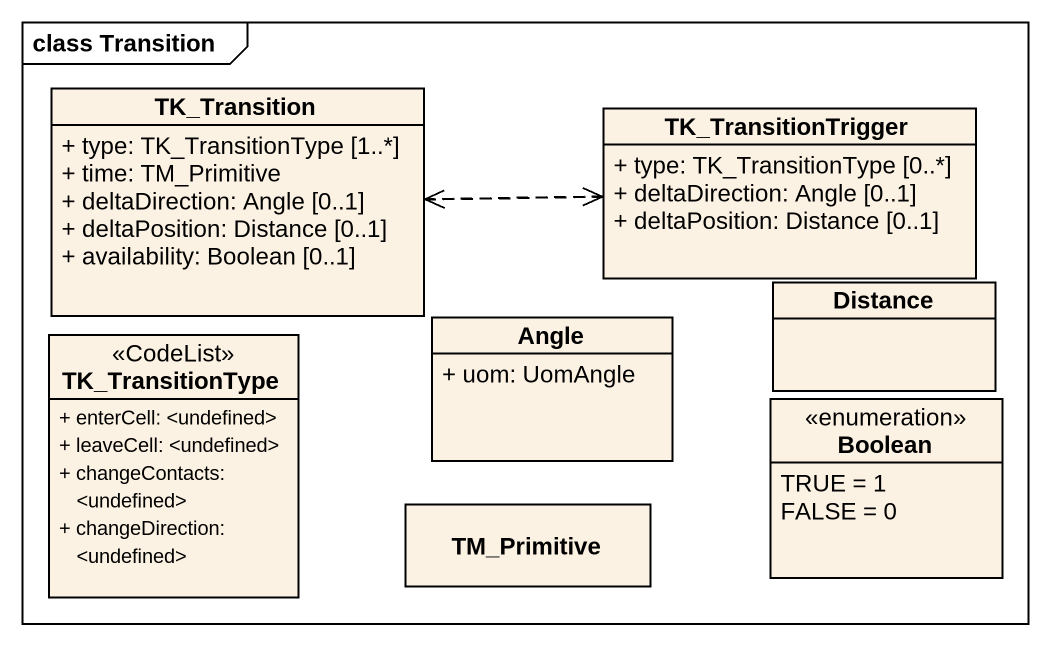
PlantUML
@startuml
mainframe class Transition
hide circle
hide empty members
skinparam classAttributeIconSize 0
class TK_Transition {
  + type: TK_TransitionType [1..*]
  + time: TM_Primitive
  + deltaDirection: Angle [0..1]
  + deltaPosition: Distance [0..1]
  + availability: Boolean [0..1]
}
class TK_TransitionTrigger {
  + type: TK_TransitionType [0..*]
  + deltaDirection: Angle [0..1]
  + deltaPosition: Distance [0..1]
}
class Distance
class TK_TransitionType <<CodeList>> {
  + enterCell: <undefined>
  + leaveCell: <undefined>
  + changeContacts: <undefined>
  + changeDirection: <undefined>
}
class Angle {
  + uom: UomAngle
}
enum Boolean {
  TRUE = 1
  FALSE = 0
}
class TM_Primitive
TK_Transition .right.> TK_TransitionTrigger
TK_TransitionTrigger .left.> TK_Transition
@enduml
